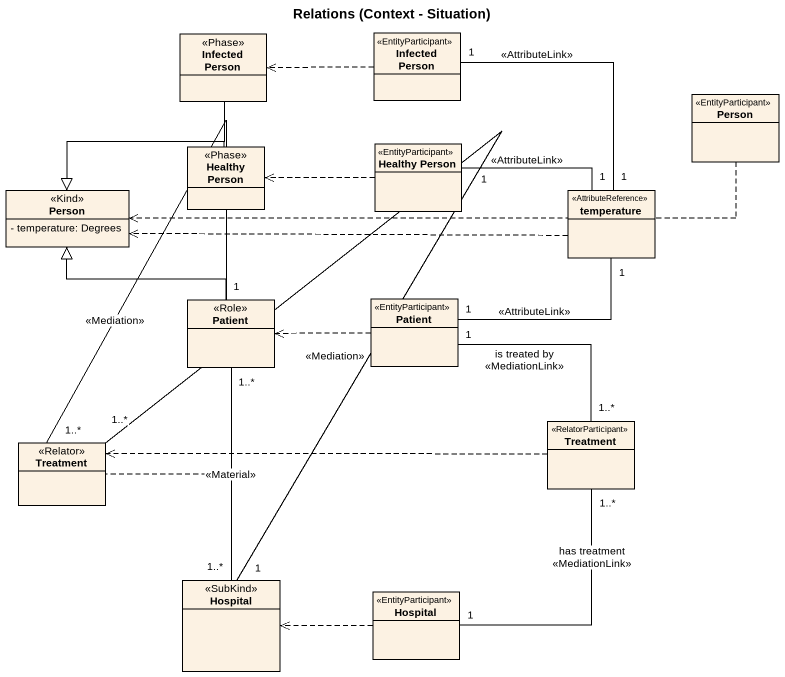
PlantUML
@startuml
title Relations (Context - Situation)
hide circle
hide empty members
skinparam classAttributeIconSize 0
class "Infected Person" as Infected_Person <<Phase>>
class "Infected Person" as Infected_Person_2 <<EntityParticipant>>
class "Person" as Person_ <<EntityParticipant>>
class "Healthy Person" as Healthy_Person <<Phase>>
class "Healthy Person" as Healthy_Person_2 <<EntityParticipant>>
class "Person" as Person__2 <<Kind>> {
  - temperature: Degrees
}
class temperature <<AttributeReference>>
class Patient <<Role>>
class "Patient" as Patient_2 <<EntityParticipant>>
class Treatment <<Relator>>
class "Treatment" as Treatment_2 <<RelatorParticipant>>
class Hospital <<SubKind>>
class "Hospital" as Hospital_2 <<EntityParticipant>>
Infected_Person --|> Person__2
Infected_Person_2 .left.> Infected_Person
Infected_Person_2 "1" -- "1" temperature : <<AttributeLink>>
Person_ .left.> Person__2
Healthy_Person -left-|> Person__2
Healthy_Person_2 .left.> Healthy_Person
Healthy_Person_2 "1" -right- "1" temperature : <<AttributeLink>>
temperature .left.> Person__2
Patient -up-|> Person__2
Patient "1..*" -- "1..*" Hospital : <<Material>>
(Patient, Hospital) .. Treatment
Patient_2 "1" -right- "1" temperature : <<AttributeLink>>
Patient_2 .left.> Patient
Patient_2 "1" -- "1..*" Treatment_2 : is treated by\n<<MediationLink>>
Treatment "1..*" -up- "1" Patient : <<Mediation>>
Treatment "1..*" -- "1" Hospital : <<Mediation>>
Treatment_2 .left.> Treatment
Hospital_2 "1" -up- "1..*" Treatment_2 : has treatment\n<<MediationLink>>
Hospital_2 .left.> Hospital
@enduml
